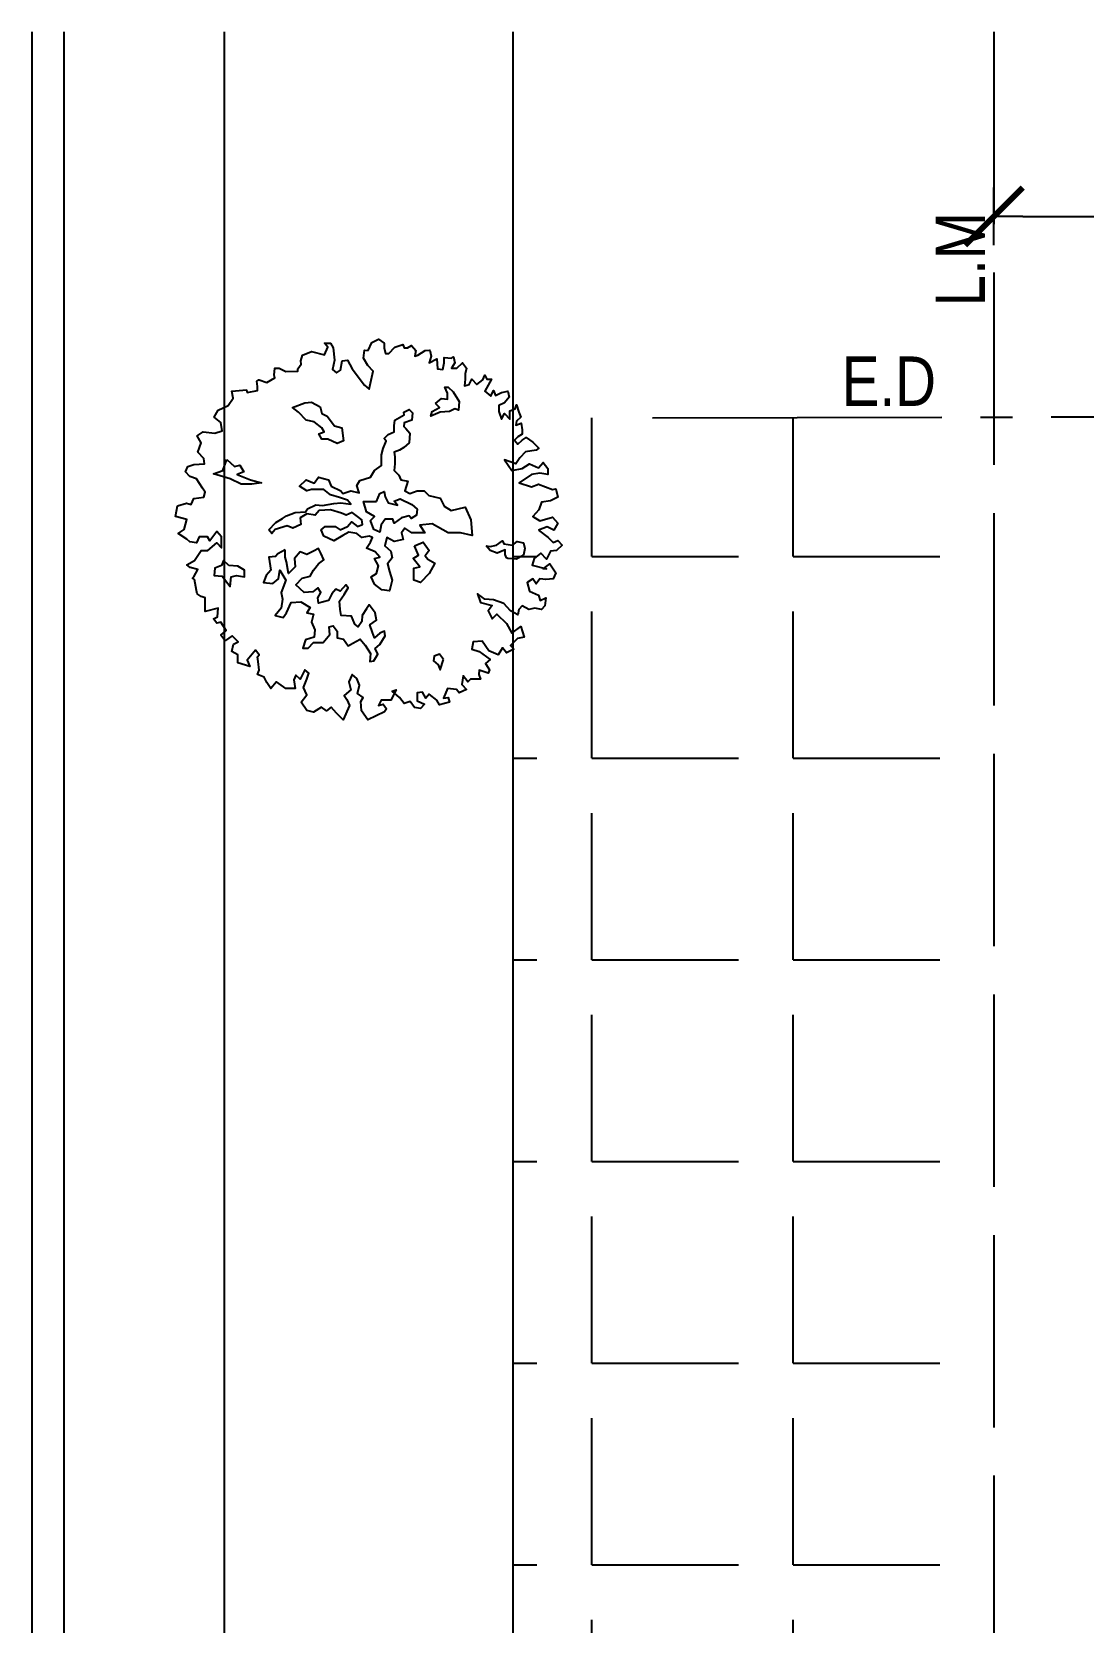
# Model space of a CAD drawing. Header units: millimetres. Extents: x 221 to 543, y -43 to 148.
# Drawn here: x 276.746 to 280.025, y 97.263 to 102.219 of the extents above; entities that cross this region are included whole.
import ezdxf
from ezdxf.enums import TextEntityAlignment as Align

# ---------------------------------------------------------------- set-up
doc = ezdxf.new("R2010")
doc.units = ezdxf.units.MM
doc.linetypes.add('ACAD_ISO02W100', pattern=[15, 12, -3])
doc.linetypes.add('ACAD_ISO04W100', pattern=[30, 24, -3, 0, -3])
doc.layers.add('10-SOLADOS', color=15, linetype='Continuous')
doc.styles.add('COTAS', font='ROMANS', dxfattribs={"width": 0.7})
doc.styles.add('gardel', font='ARIALN.TTF')
doc.styles.add('PROV', font='times.ttf')
doc.dimstyles.new('COTA-S-S-2-50', dxfattribs={"dimscale": 1.5, "dimtxt": 0.1, "dimasz": 0.06, "dimexe": 0, "dimexo": 0, "dimgap": 0.08, "dimtad": 1, "dimzin": 4, "dimdsep": 46, "dimtxsty": 'COTAS', "dimblk1": 'M2_COTA', "dimblk2": 'M2_COTA', "dimsah": 1, "dimcen": 0.1, "dimse1": 1, "dimse2": 1, "dimclrd": 2, "dimclre": 256, "dimclrt": 6, "dimadec": 0, "dimazin": 0, "dimtfac": 1, "dimtix": 1, "dimtmove": 2, "dimatfit": 3, "dimldrblk": 'M2_COTA', "dimfxl": 1, "dimtolj": 1, "dimtzin": 4, "dimarcsym": 0})

# ---------------------------------------------------------------- blocks, each defined once
blk = doc.blocks.new('ARPLS006')
at = {"color": 0, "linetype": 'ByBlock'}
for points in [[(0.4467, -0.0098), (0.4731, -0.0295), (0.4861, -0.0419), (0.4985, -0.0367), (0.5094, -0.0492), (0.4949, -0.0632), (0.4788, -0.0653), (0.4679, -0.0865), (0.4534, -0.0705), (0.4358, -0.085), (0.4306, -0.1026), (0.4679, -0.1119), (0.4591, -0.1119), (0.4767, -0.099), (0.4928, -0.1223), (0.4861, -0.1384), (0.4664, -0.1405), (0.4503, -0.1384), (0.441, -0.1514), (0.4322, -0.1384), (0.4176, -0.1477), (0.4233, -0.1706), (0.4467, -0.1815), (0.4519, -0.196), (0.4664, -0.1887), (0.4643, -0.21), (0.4555, -0.2193), (0.4373, -0.2157), (0.4213, -0.2193), (0.4036, -0.21), (0.3948, -0.2193), (0.3927, -0.2333), (0.373, -0.223), (0.3554, -0.2032), (0.3285, -0.1939), (0.3051, -0.1923), (0.2854, -0.1778), (0.2942, -0.2012), (0.3248, -0.2084), (0.3139, -0.223), (0.3248, -0.2442), (0.3373, -0.2318), (0.3622, -0.2567), (0.3767, -0.2816), (0.4, -0.2639), (0.4088, -0.2925), (0.3912, -0.2961), (0.373, -0.3142), (0.3819, -0.3246), (0.3622, -0.334), (0.3518, -0.321), (0.3409, -0.3391), (0.316, -0.3282), (0.2979, -0.3033), (0.2745, -0.3049), (0.2709, -0.3246), (0.2906, -0.3303), (0.3196, -0.3516), (0.3067, -0.3625), (0.3176, -0.3786), (0.3139, -0.3874), (0.2906, -0.3801), (0.289, -0.391), (0.2942, -0.4035), (0.2818, -0.4035), (0.2673, -0.4035), (0.2605, -0.4107), (0.2481, -0.3946), (0.2445, -0.418), (0.2569, -0.4304), (0.2372, -0.4392), (0.2299, -0.4304), (0.2066, -0.4284), (0.1957, -0.4538), (0.2087, -0.4517), (0.2118, -0.4647), (0.1854, -0.4714), (0.1781, -0.459), (0.1584, -0.4429), (0.1496, -0.4538), (0.1402, -0.4377), (0.1262, -0.4392), (0.1262, -0.461), (0.1459, -0.4698), (0.1351, -0.4807), (0.119, -0.4787), (0.1081, -0.4626), (0.092, -0.4678), (0.0796, -0.4517), (0.0599, -0.4356), (0.0708, -0.432), (0.0563, -0.459), (0.0314, -0.459), (0.0241, -0.4735), (0.0365, -0.4698), (0.0454, -0.4823), (0.0402, -0.4896), (-0.0044, -0.5108), (-0.0205, -0.4875), (-0.0226, -0.4626), (-0.0169, -0.4517), (-0.0314, -0.4413), (-0.0262, -0.4195), (-0.0329, -0.4019), (-0.0459, -0.391), (-0.0547, -0.4107), (-0.0495, -0.432), (-0.0671, -0.4465), (-0.0599, -0.4574), (-0.0526, -0.4735), (-0.0692, -0.5108), (-0.0868, -0.4932), (-0.1014, -0.4771), (-0.1138, -0.4875), (-0.1263, -0.4771), (-0.1475, -0.4911), (-0.1657, -0.4859), (-0.1802, -0.4647), (-0.1657, -0.445), (-0.1745, -0.4252), (-0.1657, -0.4035), (-0.1605, -0.3874), (-0.1708, -0.3786), (-0.1833, -0.4035), (-0.1942, -0.3926), (-0.1999, -0.4055), (-0.1962, -0.4284), (-0.2211, -0.4284), (-0.246, -0.4107), (-0.2605, -0.4284), (-0.2714, -0.4123), (-0.2782, -0.3983), (-0.2963, -0.391), (-0.2911, -0.3801), (-0.2942, -0.3568), (-0.2963, -0.3443), (-0.2911, -0.3391), (-0.3015, -0.3267), (-0.3233, -0.3537), (-0.316, -0.3697), (-0.3482, -0.3604), (-0.3482, -0.3391), (-0.3642, -0.3303), (-0.3591, -0.3106), (-0.3466, -0.3049), (-0.3627, -0.2888), (-0.3803, -0.3013), (-0.3824, -0.3013), (-0.3928, -0.2873), (-0.3788, -0.2748), (-0.3928, -0.253), (-0.4036, -0.2551), (-0.4125, -0.2442), (-0.4021, -0.239), (-0.4, -0.2157), (-0.4342, -0.2245), (-0.4342, -0.2069), (-0.4342, -0.1887), (-0.4446, -0.1851), (-0.4555, -0.1778), (-0.4576, -0.169), (-0.4627, -0.1405), (-0.4679, -0.1368), (-0.4643, -0.1332), (-0.4539, -0.1135), (-0.4736, -0.1083), (-0.4825, -0.1011), (-0.4627, -0.0902), (-0.4446, -0.0632), (-0.427, -0.0632), (-0.4036, -0.0435), (-0.3912, -0.0564), (-0.3912, -0.0274), (-0.4036, -0.0134), (-0.4218, -0.0383), (-0.4285, -0.0274), (-0.4503, -0.0274), (-0.4576, -0.0435), (-0.4752, -0.0404), (-0.4825, -0.0331), (-0.5058, -0.0186), (-0.4897, -0.0077), (-0.4825, 0.0188), (-0.513, 0.026), (-0.5073, 0.0546), (-0.484, 0.0618), (-0.4716, 0.0582), (-0.4643, 0.0743), (-0.4379, 0.0779), (-0.4342, 0.0903), (-0.4415, 0.1012), (-0.4576, 0.1261), (-0.4752, 0.1318), (-0.4861, 0.1443), (-0.4804, 0.1588), (-0.4643, 0.164), (-0.4358, 0.1656), (-0.4379, 0.1801), (-0.4539, 0.1962), (-0.4446, 0.2211), (-0.4555, 0.2392), (-0.4394, 0.2501), (-0.4088, 0.2465), (-0.3891, 0.2532), (-0.3928, 0.275), (-0.4109, 0.289), (-0.4, 0.3072), (-0.3731, 0.3196), (-0.3606, 0.3393), (-0.3642, 0.3575), (-0.3248, 0.3611), (-0.3233, 0.3538), (-0.2963, 0.359), (-0.2963, 0.3699), (-0.2979, 0.3839), (-0.2927, 0.3876), (-0.2911, 0.3876), (-0.2714, 0.3808), (-0.2497, 0.3933), (-0.2517, 0.4), (-0.2497, 0.4182), (-0.2388, 0.4182), (-0.2211, 0.4093), (-0.189, 0.4109), (-0.189, 0.4166), (-0.1802, 0.429), (-0.1817, 0.4379), (-0.1765, 0.4524), (-0.1532, 0.4628), (-0.119, 0.4539), (-0.1102, 0.4737), (-0.119, 0.4845), (-0.1029, 0.4845), (-0.0957, 0.4721), (-0.092, 0.4394), (-0.0977, 0.4145), (-0.0868, 0.4057), (-0.076, 0.413), (-0.0723, 0.4379), (-0.0583, 0.4394), (-0.0459, 0.4166), (-0.0132, 0.3735), (-0.0008, 0.3627), (0.0096, 0.4109), (-0.0044, 0.4254), (-0.0153, 0.4451), (-0.0132, 0.4664), (-0.0029, 0.4648)], [(-0.0029, 0.4648), (0.006, 0.4861), (0.0241, 0.4949), (0.0386, 0.4845), (0.0386, 0.4721), (0.0423, 0.4576), (0.0511, 0.4576), (0.0671, 0.4737), (0.0884, 0.4809), (0.092, 0.4721), (0.1008, 0.4721), (0.1117, 0.4788), (0.1226, 0.4648), (0.1205, 0.4503), (0.1278, 0.4524), (0.1475, 0.4648), (0.1599, 0.4664), (0.1636, 0.4503), (0.1584, 0.4327), (0.1781, 0.4431), (0.1797, 0.4166), (0.1942, 0.4145), (0.1978, 0.4327), (0.1978, 0.4467), (0.2175, 0.4451), (0.2227, 0.4488), (0.2263, 0.4327), (0.2175, 0.4182), (0.2315, 0.4182), (0.246, 0.4327), (0.2569, 0.4182), (0.2533, 0.4036), (0.2533, 0.3896), (0.2512, 0.3715), (0.2642, 0.3751), (0.2709, 0.3896), (0.2839, 0.3751), (0.2999, 0.3876), (0.3051, 0.4), (0.3103, 0.3896), (0.3228, 0.3896), (0.3139, 0.3735), (0.3051, 0.3575), (0.3212, 0.3445), (0.3285, 0.359), (0.3336, 0.3466), (0.3497, 0.3538), (0.3658, 0.3575), (0.3694, 0.3414), (0.357, 0.3269), (0.3425, 0.3196), (0.3425, 0.3035), (0.3497, 0.2838), (0.357, 0.2983), (0.3715, 0.2838), (0.3715, 0.3056), (0.3855, 0.3108), (0.3891, 0.3217), (0.3948, 0.302), (0.4, 0.289), (0.3891, 0.2786), (0.3876, 0.2677), (0.4016, 0.2729), (0.4036, 0.2553), (0.4036, 0.2444), (0.3927, 0.2371), (0.3839, 0.2283), (0.3927, 0.2174), (0.4036, 0.2283), (0.4145, 0.2356), (0.4322, 0.2231), (0.4482, 0.207), (0.441, 0.2013), (0.4124, 0.1977), (0.3979, 0.1816), (0.3876, 0.1656), (0.357, 0.1764), (0.3767, 0.1479), (0.4036, 0.1531), (0.4233, 0.1656), (0.4467, 0.1552), (0.4591, 0.1692), (0.4716, 0.1531), (0.4716, 0.137), (0.4503, 0.1407), (0.4285, 0.137), (0.3964, 0.1158), (0.4285, 0.1049), (0.4467, 0.1121), (0.484, 0.0976), (0.4928, 0.0997), (0.4985, 0.0779), (0.4788, 0.0675), (0.4555, 0.0639), (0.4482, 0.0442), (0.4322, 0.026), (0.4503, 0.0151), (0.484, 0.0245), (0.4985, 0.0084), (0.4876, -0.0098), (0.47, -0.0009), (0.4467, -0.0098)]]:
    blk.add_lwpolyline(points, dxfattribs=at)
for points in [[(0.1745, 0.3251), (0.1907, 0.3379), (0.2068, 0.3361), (0.2068, 0.3523), (0.1995, 0.3681), (0.2087, 0.3681), (0.2211, 0.3556), (0.2373, 0.3306), (0.2355, 0.3075), (0.2263, 0.3108), (0.212, 0.3038), (0.187, 0.302), (0.162, 0.2913), (0.1657, 0.3038), (0.1852, 0.3145)], [(-0.2657, -0.0092), (-0.2477, 0.0103), (-0.2297, 0.021), (-0.2191, 0.0283), (-0.1959, 0.0371), (-0.1688, 0.0389), (-0.1636, 0.0463), (-0.142, 0.0569), (-0.1243, 0.0551), (-0.0939, 0.0606), (-0.0759, 0.0624), (-0.0491, 0.0588), (-0.0579, 0.0694), (-0.0795, 0.0767), (-0.1027, 0.0838), (-0.1207, 0.0981), (-0.153, 0.0981), (-0.1655, 0.0944), (-0.185, 0.1069), (-0.1673, 0.1231), (-0.1457, 0.1142), (-0.135, 0.1304), (-0.1082, 0.1231), (-0.1009, 0.1069), (-0.0759, 0.0944), (-0.0704, 0.0874), (-0.0491, 0.0944), (-0.0275, 0.0892), (-0.0329, 0.1087), (-0.0256, 0.1212), (0.003, 0.1304), (0.0137, 0.1484), (0.0317, 0.1609), (0.0317, 0.1895), (0.0368, 0.2057), (0.0441, 0.2252), (0.0387, 0.2325), (0.0493, 0.2432), (0.0655, 0.2502), (0.0655, 0.2663), (0.0673, 0.2806), (0.0923, 0.295), (0.0908, 0.3023), (0.1051, 0.3093), (0.1139, 0.3005), (0.1121, 0.2806), (0.0923, 0.2736), (0.0908, 0.2645), (0.0959, 0.2593), (0.1066, 0.2468), (0.1051, 0.2215), (0.0908, 0.209), (0.0798, 0.202), (0.0655, 0.1965), (0.0673, 0.184), (0.0673, 0.166), (0.0655, 0.1484), (0.078, 0.1356), (0.0834, 0.1231), (0.1014, 0.1197), (0.0941, 0.0944), (0.1066, 0.0874), (0.1264, 0.0944), (0.1444, 0.0944), (0.1569, 0.0819), (0.1873, 0.0749), (0.198, 0.0533), (0.216, 0.0426), (0.2534, 0.0514), (0.2678, 0.0176), (0.2714, -0.0238), (0.241, -0.0165), (0.2087, -0.0165), (0.1657, 0.0066), (0.1337, 0.0033), (0.1462, -0.0165), (0.1121, -0.0165), (0.0941, -0.004), (0.0853, -0.0165), (0.0889, -0.0345), (0.0655, -0.0397), (0.046, -0.029), (0.0405, -0.0507), (0.0566, -0.065), (0.0603, -0.0827), (0.0478, -0.0988), (0.053, -0.1186), (0.0603, -0.1418), (0.053, -0.1704), (0.0332, -0.1671), (0.0137, -0.1528), (0.0045, -0.1329), (0.0189, -0.1241), (0.0243, -0.1043), (0.0137, -0.0845), (0.028, -0.0811), (0.0155, -0.0668), (-0.008, -0.0577), (0.003, -0.0415), (0.0082, -0.029), (-0.0006, -0.0254), (-0.0204, -0.029), (-0.0329, -0.0184), (-0.0543, -0.0147), (-0.0704, -0.0238), (-0.0939, -0.0382), (-0.1207, -0.0254), (-0.1277, -0.0092), (-0.117, -0.0004), (-0.0902, -0.0004), (-0.0777, -0.0092), (-0.0579, -0.0004), (-0.0473, 0.0121), (-0.0311, -0.0004), (-0.0186, 0.0051), (-0.0204, 0.0176), (-0.0311, 0.0265), (-0.0454, 0.0371), (-0.0616, 0.0301), (-0.0741, 0.0353), (-0.1027, 0.0444), (-0.1332, 0.0426), (-0.1438, 0.0301), (-0.1655, 0.0338), (-0.1831, 0.0228), (-0.1816, 0.0051), (-0.2029, -0.004), (-0.2173, 0.0015), (-0.2495, -0.0077), (-0.2584, -0.0184)], [(-0.1709, 0.327), (-0.153, 0.3288), (-0.1298, 0.3163), (-0.1262, 0.2983), (-0.1118, 0.2913), (-0.092, 0.2663), (-0.0725, 0.2608), (-0.0689, 0.2267), (-0.085, 0.2197), (-0.11, 0.2304), (-0.1262, 0.2304), (-0.1335, 0.2447), (-0.1192, 0.2502), (-0.1262, 0.2608), (-0.146, 0.277), (-0.1673, 0.2806), (-0.1871, 0.302), (-0.2032, 0.3145)], [(-0.3769, 0.1767), (-0.3571, 0.1587), (-0.3428, 0.1624), (-0.3321, 0.1444), (-0.3501, 0.1374), (-0.3141, 0.1231), (-0.2855, 0.1158), (-0.3105, 0.1121), (-0.3391, 0.1121), (-0.3678, 0.1264), (-0.4125, 0.1389), (-0.3876, 0.1481)], [(0.0189, 0.0658), (0.0277, 0.0871), (0.0387, 0.0926), (0.042, 0.0783), (0.0493, 0.0621), (0.0743, 0.0566), (0.0655, 0.0673), (0.0816, 0.0728), (0.1118, 0.0585), (0.1261, 0.046), (0.1246, 0.0298), (0.1103, 0.021), (0.1048, 0.028), (0.085, 0.0228), (0.0655, 0.0085), (0.0618, 0.0191), (0.042, 0.0191), (0.0313, 0.0048), (0.0277, -0.015), (0.0115, -0.0077), (0.0027, 0.0155), (0.0134, 0.0261), (-0.008, 0.0386), (-0.0153, 0.0658)], [(0.1191, -0.0507), (0.1422, -0.0418), (0.1584, -0.0635), (0.1477, -0.0778), (0.1547, -0.0866), (0.1727, -0.0973), (0.1584, -0.1241), (0.1352, -0.1476), (0.1173, -0.1421), (0.1173, -0.1098), (0.1334, -0.1064), (0.1154, -0.0848), (0.1298, -0.076)], [(0.3089, -0.0507), (0.3196, -0.0525), (0.3357, -0.0491), (0.3518, -0.0382), (0.3555, -0.0455), (0.3787, -0.0491), (0.3911, -0.04), (0.4073, -0.0436), (0.4109, -0.058), (0.4073, -0.076), (0.3893, -0.0866), (0.3662, -0.0848), (0.3625, -0.083), (0.3589, -0.0741), (0.3589, -0.0616), (0.3375, -0.0705), (0.3196, -0.0635)], [(-0.2227, -0.0616), (-0.2425, -0.0723), (-0.248, -0.0793), (-0.2657, -0.0811), (-0.2605, -0.1153), (-0.273, -0.1296), (-0.28, -0.1476), (-0.255, -0.1509), (-0.2407, -0.1384), (-0.2371, -0.1153), (-0.2209, -0.1421), (-0.2337, -0.1744), (-0.23, -0.1924), (-0.2337, -0.2155), (-0.2495, -0.2354), (-0.2282, -0.2405), (-0.2194, -0.228), (-0.2066, -0.2012), (-0.1816, -0.1994), (-0.1566, -0.2137), (-0.1655, -0.228), (-0.1478, -0.2317), (-0.153, -0.253), (-0.1441, -0.2728), (-0.146, -0.2927), (-0.1691, -0.2997), (-0.1764, -0.3213), (-0.1621, -0.3213), (-0.1478, -0.307), (-0.1225, -0.307), (-0.1048, -0.2853), (-0.1064, -0.2655), (-0.0957, -0.2622), (-0.085, -0.2765), (-0.085, -0.2942), (-0.0689, -0.2978), (-0.0564, -0.3158), (-0.0439, -0.3085), (-0.0241, -0.2978), (-0.0116, -0.314), (0.0027, -0.3356), (0.0009, -0.357), (0.0115, -0.3551), (0.0225, -0.3372), (0.0152, -0.3228), (0.0277, -0.3122), (0.042, -0.289), (0.0402, -0.2765), (0.0277, -0.2817), (0.0134, -0.2942), (0.0082, -0.2799), (0.0009, -0.2603), (0.0189, -0.2479), (0.0152, -0.228), (-0.0009, -0.2067), (-0.008, -0.2174), (-0.0189, -0.2354), (-0.0204, -0.2512), (-0.0296, -0.2655), (-0.0384, -0.2585), (-0.0476, -0.2369), (-0.0744, -0.2354), (-0.0777, -0.2192), (-0.0795, -0.1976), (-0.0671, -0.1796), (-0.0564, -0.1619), (-0.0619, -0.1546), (-0.0777, -0.1707), (-0.0887, -0.1653), (-0.0994, -0.1781), (-0.1082, -0.1957), (-0.135, -0.203), (-0.1368, -0.1887), (-0.128, -0.1744), (-0.1368, -0.1619), (-0.1493, -0.1726), (-0.1728, -0.1744), (-0.1941, -0.1546), (-0.178, -0.1366), (-0.1566, -0.1314), (-0.1478, -0.1153), (-0.135, -0.0991), (-0.1207, -0.0885), (-0.128, -0.0705), (-0.135, -0.058), (-0.1478, -0.065), (-0.1655, -0.0741), (-0.1834, -0.0668), (-0.1978, -0.0848), (-0.1959, -0.1064), (-0.2139, -0.1241), (-0.2194, -0.0936), (-0.2227, -0.0811)], [(-0.3714, -0.1028), (-0.3857, -0.0903), (-0.3912, -0.1028), (-0.4089, -0.1098), (-0.4107, -0.1296), (-0.3894, -0.1314), (-0.3678, -0.1582), (-0.3659, -0.1333), (-0.3516, -0.1296), (-0.3303, -0.1333), (-0.3303, -0.1153), (-0.3483, -0.1046)], [(0.1962, -0.3515), (0.1852, -0.3372), (0.1709, -0.3426), (0.1691, -0.3551), (0.1818, -0.3658), (0.187, -0.3786)]]:
    blk.add_lwpolyline(points, close=True, dxfattribs=at)
blk = doc.blocks.new('M2_COTA')
for p, q in [((0, 1), (0, -1)), ((-1, 0), (0, 0))]:
    blk.add_line(p, q)
at = {"const_width": 0.2}
blk.add_lwpolyline([(-1, -1), (1, 1)], dxfattribs=at)
blk = doc.blocks.new('*D231')
at = {"color": 252, "lineweight": -2, "ltscale": 0.05, "transparency": 16777216}
blk.add_line((279.8365, 101.644), (291.7065, 101.644), dxfattribs=at)
at = {"layer": 'Defpoints', "color": 0, "ltscale": 0.05, "transparency": 16777216}
for p in [(291.7965, 101.644), (279.7465, 101.0176), (291.7965, 101.0176)]:
    blk.add_point(p, dxfattribs=at)
at = {"color": 252, "lineweight": -2, "ltscale": 0.05, "transparency": 16777216, "xscale": 0.09, "yscale": 0.09, "zscale": 0.09, "rotation": 180}
blk.add_blockref('M2_COTA', (279.7465, 101.644), dxfattribs=at)
at = {"color": 252, "lineweight": -2, "ltscale": 0.05, "transparency": 16777216, "xscale": 0.09, "yscale": 0.09, "zscale": 0.09}
blk.add_blockref('M2_COTA', (291.7965, 101.644), dxfattribs=at)
at = {"color": 0, "ltscale": 0.05, "transparency": 16777216, "insert": (285.7715, 101.7955), "char_height": 0.15, "attachment_point": 5, "style": 'PROV'}
blk.add_mtext('\\A1;12.05', dxfattribs=at)

msp = doc.modelspace()

# ---------------------------------------------------------------- hatches: boundary and pattern name
h = msp.add_hatch()
h.set_pattern_fill('ANGLE', color=252, scale=0.09, style=0)
h.set_pattern_definition([(0, (0, 0), (0, 0.62865), [0.4572, -0.17145]), (90, (0, 0), (-0.62865, 4e-17), [0.4572, -0.17145])])
h.paths.add_polyline_path([(278.2465, 89.3525), (279.7465, 89.3525), (279.7465, 101.0159), (278.2465, 101.0159)])

# ---------------------------------------------------------------- linework, layer by layer
at = {"color": 0, "linetype": 'ByBlock', "ltscale": 0.05}
for p, q in [((276.7465, 102.2193), (276.7465, 78.7801)), ((276.8465, 102.2193), (276.8465, 78.8215)), ((277.3465, 102.2193), (277.3465, 79.0286))]:
    msp.add_line(p, q, dxfattribs=at)
at = {"color": 2, "linetype": 'ByBlock', "ltscale": 0.05}
msp.add_line((278.2465, 102.2193), (278.2465, 79.4014), dxfattribs=at)
at = {"color": 252, "linetype": 'ACAD_ISO02W100', "ltscale": 0.05}
msp.add_line((279.7465, 102.2193), (279.7465, 79.5456), dxfattribs=at)
at = {"color": 252, "linetype": 'ACAD_ISO04W100', "ltscale": 0.04}
msp.add_line((292.5845, 101.045), (278.6815, 101.0153), dxfattribs=at)

# ---------------------------------------------------------------- block references
at = {"color": 252, "xscale": 1.179207502117933, "yscale": 1.179207502117933, "zscale": 1.179207502117933}
msp.add_blockref('ARPLS006', (277.7992, 100.6775), dxfattribs=at)

# ---------------------------------------------------------------- texts
at = {"layer": '10-SOLADOS', "color": 7, "ltscale": 0.1, "style": 'gardel'}
msp.add_attdef('L.M', text='', height=0.1541, rotation=90, dxfattribs=at).set_placement((279.6415, 101.5104), align=Align.MIDDLE)
msp.add_attdef('E.D', text='', height=0.1541, dxfattribs=at).set_placement((279.4189, 101.1304), align=Align.MIDDLE)

# ---------------------------------------------------------------- dimensions: what is measured, and where the dimension line sits
at = {"ltscale": 0.05}
dim = msp.add_linear_dim(base=(291.7965, 101.644), p1=(279.7465, 101.0176), p2=(291.7965, 101.0176), dimstyle='COTA-S-S-2-50', override={"dimgap": 0.05, "dimpost": '<>', "dimtxsty": 'PROV', "dimclrd": 252, "dimclrt": 0}, dxfattribs=at)
dim.commit()
dim.dimension.update_dxf_attribs({"geometry": '*D231', "text_midpoint": (285.7715, 101.7955)})

doc.saveas('drawing.dxf')
